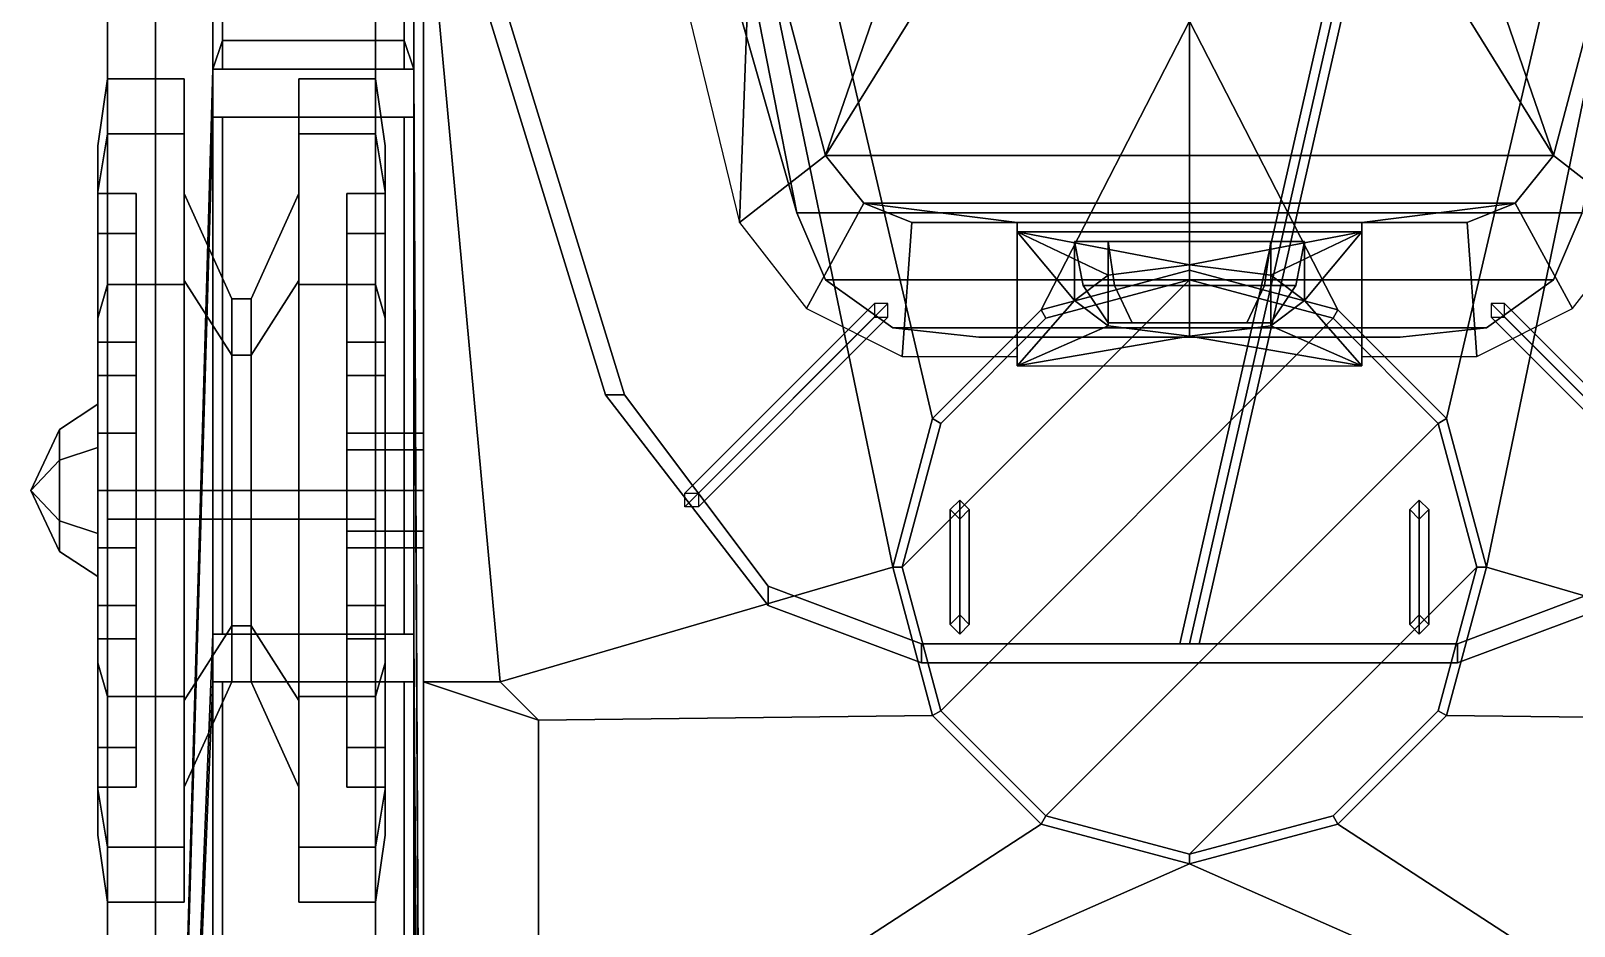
# Model space of a CAD drawing. Header units: millimetres. Extents: x -1.21 to 1.21, y -2.88 to 5.11.
# Drawn here: x -1.21 to 0.402, y -1.215 to -0.28 of the extents above; entities that cross this region are included whole.
import ezdxf

# ---------------------------------------------------------------- set-up
doc = ezdxf.new("R2010")
doc.units = ezdxf.units.MM
for name, color, linetype in [('fenders', 1, 'Continuous'), ('option3', 3, 'Continuous'), ('tracks', 3, 'Continuous'), ('turret', 2, 'Continuous'), ('turret2', 2, 'Continuous'), ('wheels', 2, 'Continuous')]:
    doc.layers.add(name, color=color, linetype=linetype)

msp = doc.modelspace()

# ---------------------------------------------------------------- linework, layer by layer
for points in [[(-0.8, 1.06, 0.4), (-0.8, -2.27, 0.4), (-0.8, -2.35, 1.52), (-0.8, 1.06, 1.52)], [(0.8, 1.06, 0.4), (0.8, -2.27, 0.4), (-0.8, -2.27, 0.4), (-0.8, 1.06, 0.4)], [(-0.8, -0.09, 1.52), (-0.8, -0.96, 1.52), (-0.8, -0.96, 1.62), (-0.8, -0.09, 1.62)], [(-0.8, -0.09, 1.62), (-0.8, -0.96, 1.62), (-0.72, -0.96, 1.62), (-0.8, -0.09, 1.62)], [(-0.31, -0.84, 1.62), (-0.4655, -0.09, 1.62), (-0.8, -0.09, 1.62), (-0.72, -0.96, 1.62)], [(-0.39, -0.1655, 1.62), (-0.4655, -0.09, 1.62), (-0.31, -0.84, 1.62), (-0.2685, -0.685, 1.62)], [(0.4655, -0.09, 1.62), (0.39, -0.1655, 1.62), (0.2685, -0.685, 1.62), (0.31, -0.84, 1.62)], [(0.72, -0.96, 1.62), (0.8, -0.09, 1.62), (0.4655, -0.09, 1.62), (0.31, -0.84, 1.62)], [(0, -0.27, 1.62), (-0.39, -0.1655, 1.62), (-0.2685, -0.685, 1.62), (-0.155, -0.5715, 1.62)], [(0.2685, -0.685, 1.62), (0.39, -0.1655, 1.62), (0, -0.27, 1.62), (0.155, -0.5715, 1.62)], [(0, -0.27, 1.62), (0, -0.27, 1.62), (-0.155, -0.5715, 1.62), (0, -0.53, 1.62)], [(0, -0.27, 1.62), (0, -0.27, 1.62), (0, -0.53, 1.62), (0.155, -0.5715, 1.62)], [(0, -0.53, 1.62), (-0.155, -0.5715, 1.62), (-0.15, -0.5802, 1.64), (0, -0.54, 1.64)], [(0.155, -0.5715, 1.62), (0, -0.53, 1.62), (0, -0.54, 1.64), (0.15, -0.5802, 1.64)], [(-0.15, -0.5802, 1.64), (-0.2598, -0.69, 1.64), (-0.3, -0.84, 1.64), (0, -0.54, 1.64)], [(0, -0.54, 1.64), (-0.3, -0.84, 1.64), (-0.2598, -0.99, 1.64), (0.15, -0.5802, 1.64)], [(-0.155, -0.5715, 1.62), (-0.2685, -0.685, 1.62), (-0.2598, -0.69, 1.64), (-0.15, -0.5802, 1.64)], [(0.15, -0.5802, 1.64), (-0.2598, -0.99, 1.64), (-0.15, -1.0998, 1.64), (0.2598, -0.69, 1.64)], [(0.2685, -0.685, 1.62), (0.155, -0.5715, 1.62), (0.15, -0.5802, 1.64), (0.2598, -0.69, 1.64)], [(-0.2685, -0.685, 1.62), (-0.31, -0.84, 1.62), (-0.3, -0.84, 1.64), (-0.2598, -0.69, 1.64)], [(0.2598, -0.69, 1.64), (-0.15, -1.0998, 1.64), (0, -1.14, 1.64), (0.3, -0.84, 1.64)], [(0.31, -0.84, 1.62), (0.2685, -0.685, 1.62), (0.2598, -0.69, 1.64), (0.3, -0.84, 1.64)], [(-0.8, -0.7176, 0.5024), (-0.8, -0.7, 0.46), (-0.88, -0.7, 0.46), (-0.88, -0.7176, 0.5024)], [(-0.8, -0.7, 0.46), (-0.8, -0.7176, 0.4176), (-0.88, -0.7176, 0.4176), (-0.88, -0.7, 0.46)], [(-0.8, -0.7176, 0.4176), (-0.8, -0.76, 0.4), (-0.88, -0.76, 0.4), (-0.88, -0.7176, 0.4176)], [(-0.8, -0.76, 0.52), (-0.8, -0.7176, 0.5024), (-0.88, -0.7176, 0.5024), (-0.88, -0.76, 0.52)], [(-0.8, -0.76, 0.4), (-0.8, -0.8024, 0.4176), (-0.88, -0.8024, 0.4176), (-0.88, -0.76, 0.4)], [(-0.8, -0.8024, 0.5024), (-0.8, -0.76, 0.52), (-0.88, -0.76, 0.52), (-0.88, -0.8024, 0.5024)], [(-0.25, -0.9, 1.66), (-0.24, -0.91, 1.67), (-0.24, -0.77, 1.67), (-0.25, -0.78, 1.66)], [(-0.24, -0.77, 1.64), (-0.25, -0.78, 1.64), (-0.25, -0.78, 1.66), (-0.24, -0.77, 1.67)], [(-0.24, -0.91, 1.67), (-0.23, -0.9, 1.66), (-0.23, -0.78, 1.66), (-0.24, -0.77, 1.67)], [(-0.23, -0.78, 1.64), (-0.24, -0.77, 1.64), (-0.24, -0.77, 1.67), (-0.23, -0.78, 1.66)], [(0.24, -0.77, 1.64), (0.23, -0.78, 1.64), (0.23, -0.78, 1.66), (0.24, -0.77, 1.67)], [(0.23, -0.9, 1.66), (0.24, -0.91, 1.67), (0.24, -0.77, 1.67), (0.23, -0.78, 1.66)], [(0.25, -0.78, 1.64), (0.24, -0.77, 1.64), (0.24, -0.77, 1.67), (0.25, -0.78, 1.66)], [(0.24, -0.91, 1.67), (0.25, -0.9, 1.66), (0.25, -0.78, 1.66), (0.24, -0.77, 1.67)], [(-0.24, -0.89, 1.65), (-0.25, -0.9, 1.66), (-0.25, -0.78, 1.66), (-0.24, -0.79, 1.65)], [(-0.25, -0.78, 1.64), (-0.24, -0.79, 1.64), (-0.24, -0.79, 1.65), (-0.25, -0.78, 1.66)], [(-0.23, -0.9, 1.66), (-0.24, -0.89, 1.65), (-0.24, -0.79, 1.65), (-0.23, -0.78, 1.66)], [(-0.24, -0.79, 1.64), (-0.23, -0.78, 1.64), (-0.23, -0.78, 1.66), (-0.24, -0.79, 1.65)], [(0.23, -0.78, 1.64), (0.24, -0.79, 1.64), (0.24, -0.79, 1.65), (0.23, -0.78, 1.66)], [(0.24, -0.89, 1.65), (0.23, -0.9, 1.66), (0.23, -0.78, 1.66), (0.24, -0.79, 1.65)], [(0.24, -0.79, 1.64), (0.25, -0.78, 1.64), (0.25, -0.78, 1.66), (0.24, -0.79, 1.65)], [(0.25, -0.9, 1.66), (0.24, -0.89, 1.65), (0.24, -0.79, 1.65), (0.25, -0.78, 1.66)], [(-0.8, -0.82, 0.46), (-0.8, -0.8024, 0.5024), (-0.88, -0.8024, 0.5024), (-0.88, -0.82, 0.46)], [(-0.8, -0.8024, 0.4176), (-0.8, -0.82, 0.46), (-0.88, -0.82, 0.46), (-0.88, -0.8024, 0.4176)], [(-0.72, -0.96, 1.62), (-0.68, -1, 1.62), (-0.2685, -0.995, 1.62), (-0.31, -0.84, 1.62)], [(-0.31, -0.84, 1.62), (-0.2685, -0.995, 1.62), (-0.2598, -0.99, 1.64), (-0.3, -0.84, 1.64)], [(0.3, -0.84, 1.64), (0, -1.14, 1.64), (0.15, -1.0998, 1.64), (0.2598, -0.99, 1.64)], [(0.2685, -0.995, 1.62), (0.31, -0.84, 1.62), (0.3, -0.84, 1.64), (0.2598, -0.99, 1.64)], [(0.2685, -0.995, 1.62), (0.68, -1, 1.62), (0.72, -0.96, 1.62), (0.31, -0.84, 1.62)], [(-0.24, -0.89, 1.64), (-0.25, -0.9, 1.64), (-0.25, -0.9, 1.66), (-0.24, -0.89, 1.65)], [(-0.25, -0.9, 1.64), (-0.24, -0.91, 1.64), (-0.24, -0.91, 1.67), (-0.25, -0.9, 1.66)], [(-0.23, -0.9, 1.64), (-0.24, -0.89, 1.64), (-0.24, -0.89, 1.65), (-0.23, -0.9, 1.66)], [(-0.24, -0.91, 1.64), (-0.23, -0.9, 1.64), (-0.23, -0.9, 1.66), (-0.24, -0.91, 1.67)], [(0.24, -0.89, 1.64), (0.23, -0.9, 1.64), (0.23, -0.9, 1.66), (0.24, -0.89, 1.65)], [(0.23, -0.9, 1.64), (0.24, -0.91, 1.64), (0.24, -0.91, 1.67), (0.23, -0.9, 1.66)], [(0.25, -0.9, 1.64), (0.24, -0.89, 1.64), (0.24, -0.89, 1.65), (0.25, -0.9, 1.66)], [(0.24, -0.91, 1.64), (0.25, -0.9, 1.64), (0.25, -0.9, 1.66), (0.24, -0.91, 1.67)], [(-0.8, -0.96, 1.52), (-0.72, -0.96, 1.52), (-0.72, -0.96, 1.62), (-0.8, -0.96, 1.62)], [(-0.8, -0.96, 1.52), (-0.8, -2.35, 1.52), (-0.68, -1.45, 1.52), (-0.68, -1, 1.52)], [(-0.8, -0.96, 1.52), (-0.68, -1, 1.52), (-0.72, -0.96, 1.52), (-0.8, -0.96, 1.52)], [(-0.72, -0.96, 1.52), (-0.68, -1, 1.52), (-0.68, -1, 1.62), (-0.72, -0.96, 1.62)], [(-0.68, -1, 1.62), (-0.68, -1.45, 1.62), (-0.155, -1.1085, 1.62), (-0.2685, -0.995, 1.62)], [(-0.2685, -0.995, 1.62), (-0.155, -1.1085, 1.62), (-0.15, -1.0998, 1.64), (-0.2598, -0.99, 1.64)], [(0.155, -1.1085, 1.62), (0.2685, -0.995, 1.62), (0.2598, -0.99, 1.64), (0.15, -1.0998, 1.64)], [(0.68, -1.45, 1.62), (0.68, -1, 1.62), (0.2685, -0.995, 1.62), (0.155, -1.1085, 1.62)], [(-0.68, -1, 1.52), (-0.68, -1.45, 1.52), (-0.68, -1.45, 1.62), (-0.68, -1, 1.62)], [(-0.68, -1.45, 1.62), (-0.68, -1.45, 1.62), (0, -1.15, 1.62), (-0.155, -1.1085, 1.62)], [(-0.155, -1.1085, 1.62), (0, -1.15, 1.62), (0, -1.14, 1.64), (-0.15, -1.0998, 1.64)], [(0, -1.15, 1.62), (0.155, -1.1085, 1.62), (0.15, -1.0998, 1.64), (0, -1.14, 1.64)], [(0.68, -1.45, 1.62), (0.68, -1.45, 1.62), (0.155, -1.1085, 1.62), (0, -1.15, 1.62)], [(0, -1.15, 1.62), (-0.68, -1.45, 1.62), (0.68, -1.45, 1.62), (0, -1.15, 1.62)]]:
    msp.add_3dface(points)
at = {"layer": 'fenders'}
for points in [[(-1.08, 1.06, 1.22), (-1.08, -2.4, 1.22), (-1.08, -2.4, 1.25), (-1.08, 1.06, 1.25)], [(-1.02, -0.32, 1.25), (-1.02, -0.21, 1.25), (-1.08, 1.06, 1.25), (-1.08, -2.4, 1.25)], [(-0.81, -0.21, 1.25), (-0.81, -0.32, 1.25), (-0.8, -2.4, 1.25), (-0.8, 1.06, 1.25)], [(-1.01, -0.29, 1.25), (-1.01, -0.24, 1.25), (-1.02, -0.21, 1.25), (-1.02, -0.32, 1.25)], [(-0.82, -0.24, 1.25), (-0.82, -0.29, 1.25), (-0.81, -0.32, 1.25), (-0.81, -0.21, 1.25)], [(-0.82, -0.29, 1.25), (-0.82, -0.24, 1.25), (-1.01, -0.24, 1.25), (-1.01, -0.29, 1.25)], [(-1.01, -0.29, 1.25), (-1.02, -0.32, 1.25), (-1.01, -0.32, 1.25), (-1.01, -0.29, 1.25)], [(-0.82, -0.29, 1.37), (-0.82, -0.29, 1.25), (-1.01, -0.29, 1.25), (-1.01, -0.29, 1.37)], [(-1.01, -0.29, 1.25), (-1.01, -0.32, 1.25), (-1.01, -0.32, 1.37), (-1.01, -0.29, 1.37)], [(-1.01, -0.29, 1.37), (-1.01, -0.32, 1.37), (-0.82, -0.32, 1.37), (-0.82, -0.29, 1.37)], [(-0.82, -0.32, 1.37), (-0.82, -0.32, 1.25), (-0.82, -0.29, 1.25), (-0.82, -0.29, 1.37)], [(-0.82, -0.32, 1.25), (-0.81, -0.32, 1.25), (-0.82, -0.29, 1.25)], [(-1.08, -2.4, 1.25), (-1.08, -2.4, 1.25), (-1.02, -0.37, 1.25), (-1.02, -0.32, 1.25)], [(-1.01, -0.32, 1.25), (-1.02, -0.32, 1.25), (-1.02, -0.32, 1.38), (-1.01, -0.32, 1.37)], [(-1.01, -0.32, 1.37), (-1.02, -0.32, 1.38), (-0.81, -0.32, 1.38), (-0.82, -0.32, 1.37)], [(-1.02, -0.32, 1.38), (-1.02, -0.37, 1.38), (-0.81, -0.37, 1.38), (-0.81, -0.32, 1.38)], [(-1.02, -0.32, 1.25), (-1.02, -0.37, 1.25), (-1.02, -0.37, 1.38), (-1.02, -0.32, 1.38)], [(-0.81, -0.32, 1.38), (-0.81, -0.32, 1.25), (-0.82, -0.32, 1.25), (-0.82, -0.32, 1.37)], [(-0.81, -0.37, 1.38), (-0.81, -0.37, 1.25), (-0.81, -0.32, 1.25), (-0.81, -0.32, 1.38)], [(-0.81, -0.37, 1.25), (-0.8, -2.4, 1.25), (-0.8, -2.4, 1.25), (-0.81, -0.32, 1.25)], [(-1.02, -0.37, 1.25), (-1.08, -2.4, 1.25), (-1.08, -2.4, 1.25), (-1.02, -0.91, 1.25)], [(-1.02, -0.37, 1.38), (-1.02, -0.37, 1.25), (-1.01, -0.37, 1.25), (-1.01, -0.37, 1.37)], [(-0.82, -0.37, 1.37), (-0.81, -0.37, 1.38), (-1.02, -0.37, 1.38), (-1.01, -0.37, 1.37)], [(-1.01, -0.37, 1.25), (-1.02, -0.37, 1.25), (-1.02, -0.91, 1.25), (-1.01, -0.91, 1.25)], [(-0.82, -0.91, 1.37), (-0.82, -0.37, 1.37), (-1.01, -0.37, 1.37), (-1.01, -0.91, 1.37)], [(-1.01, -0.37, 1.37), (-1.01, -0.37, 1.25), (-1.01, -0.91, 1.25), (-1.01, -0.91, 1.37)], [(-0.82, -0.91, 1.25), (-0.82, -0.37, 1.25), (-0.82, -0.37, 1.37), (-0.82, -0.91, 1.37)], [(-0.82, -0.37, 1.25), (-0.81, -0.37, 1.25), (-0.81, -0.37, 1.38), (-0.82, -0.37, 1.37)], [(-0.81, -0.91, 1.25), (-0.81, -0.37, 1.25), (-0.82, -0.37, 1.25), (-0.82, -0.91, 1.25)], [(-0.8, -2.4, 1.25), (-0.8, -2.4, 1.25), (-0.81, -0.37, 1.25), (-0.81, -0.91, 1.25)], [(-1.02, -0.91, 1.25), (-1.08, -2.4, 1.25), (-1.08, -2.4, 1.25), (-1.02, -0.96, 1.25)], [(-1.01, -0.91, 1.37), (-1.02, -0.91, 1.38), (-0.81, -0.91, 1.38), (-0.82, -0.91, 1.37)], [(-1.01, -0.91, 1.25), (-1.02, -0.91, 1.25), (-1.02, -0.91, 1.38), (-1.01, -0.91, 1.37)], [(-0.81, -0.96, 1.38), (-0.81, -0.91, 1.38), (-1.02, -0.91, 1.38), (-1.02, -0.96, 1.38)], [(-1.02, -0.91, 1.38), (-1.02, -0.91, 1.25), (-1.02, -0.96, 1.25), (-1.02, -0.96, 1.38)], [(-0.81, -0.91, 1.38), (-0.81, -0.91, 1.25), (-0.82, -0.91, 1.25), (-0.82, -0.91, 1.37)], [(-0.81, -0.96, 1.25), (-0.81, -0.91, 1.25), (-0.81, -0.91, 1.38), (-0.81, -0.96, 1.38)], [(-0.8, -2.4, 1.25), (-0.8, -2.4, 1.25), (-0.81, -0.91, 1.25), (-0.81, -0.96, 1.25)], [(-1.02, -0.96, 1.25), (-1.08, -2.4, 1.25), (-1.08, -2.4, 1.25), (-1.02, -1.47, 1.25)], [(-0.82, -0.96, 1.37), (-0.81, -0.96, 1.38), (-1.02, -0.96, 1.38), (-1.01, -0.96, 1.37)], [(-1.02, -0.96, 1.38), (-1.02, -0.96, 1.25), (-1.01, -0.96, 1.25), (-1.01, -0.96, 1.37)], [(-1.01, -0.96, 1.25), (-1.02, -0.96, 1.25), (-1.02, -1.47, 1.25), (-1.01, -1.47, 1.25)], [(-0.82, -1.47, 1.37), (-0.82, -0.96, 1.37), (-1.01, -0.96, 1.37), (-1.01, -1.47, 1.37)], [(-1.01, -0.96, 1.37), (-1.01, -0.96, 1.25), (-1.01, -1.47, 1.25), (-1.01, -1.47, 1.37)], [(-0.82, -1.47, 1.25), (-0.82, -0.96, 1.25), (-0.82, -0.96, 1.37), (-0.82, -1.47, 1.37)], [(-0.82, -0.96, 1.25), (-0.81, -0.96, 1.25), (-0.81, -0.96, 1.38), (-0.82, -0.96, 1.37)], [(-0.81, -1.47, 1.25), (-0.81, -0.96, 1.25), (-0.82, -0.96, 1.25), (-0.82, -1.47, 1.25)], [(-0.8, -2.4, 1.25), (-0.8, -2.4, 1.25), (-0.81, -0.96, 1.25), (-0.81, -1.47, 1.25)]]:
    msp.add_3dface(points, dxfattribs=at)
at = {"layer": 'option3'}
for points in [[(-0.89, 0.25, 2.2), (-0.87, 0.25, 2.2), (-0.59, -0.66, 2.2), (-0.61, -0.66, 2.2)], [(-0.59, -0.66, 2.24), (-0.87, 0.25, 2.24), (-0.89, 0.25, 2.24), (-0.61, -0.66, 2.24)], [(-0.61, -0.66, 2.24), (-0.89, 0.25, 2.24), (-0.89, 0.25, 2.2), (-0.61, -0.66, 2.2)], [(-0.59, -0.66, 2.2), (-0.87, 0.25, 2.2), (-0.87, 0.25, 2.24), (-0.59, -0.66, 2.24)], [(0.18, -0.13, 2.32), (0.17, -0.13, 2.31), (-0.01, -0.92, 2.22), (0, -0.92, 2.23)], [(0.17, -0.13, 2.31), (0.18, -0.13, 2.3), (0, -0.92, 2.21), (-0.01, -0.92, 2.22)], [(0.19, -0.13, 2.31), (0.18, -0.13, 2.32), (0, -0.92, 2.23), (0.01, -0.92, 2.22)], [(0.18, -0.13, 2.3), (0.19, -0.13, 2.31), (0.01, -0.92, 2.22), (0, -0.92, 2.21)], [(-0.5271, -0.7771, 2.2), (-0.5271, -0.7629, 2.2), (-0.3291, -0.5649, 1.84), (-0.3291, -0.5791, 1.84)], [(-0.5271, -0.7629, 2.2), (-0.5129, -0.7629, 2.2), (-0.3149, -0.5649, 1.84), (-0.3291, -0.5649, 1.84)], [(-0.5129, -0.7771, 2.2), (-0.5271, -0.7771, 2.2), (-0.3291, -0.5791, 1.84), (-0.3149, -0.5791, 1.84)], [(-0.5129, -0.7629, 2.2), (-0.5129, -0.7771, 2.2), (-0.3149, -0.5791, 1.84), (-0.3149, -0.5649, 1.84)], [(0.5129, -0.7771, 2.2), (0.5129, -0.7629, 2.2), (0.3149, -0.5649, 1.84), (0.3149, -0.5791, 1.84)], [(0.5129, -0.7629, 2.2), (0.5271, -0.7629, 2.2), (0.3291, -0.5649, 1.84), (0.3149, -0.5649, 1.84)], [(0.5271, -0.7771, 2.2), (0.5129, -0.7771, 2.2), (0.3149, -0.5791, 1.84), (0.3291, -0.5791, 1.84)], [(0.5271, -0.7629, 2.2), (0.5271, -0.7771, 2.2), (0.3291, -0.5791, 1.84), (0.3291, -0.5649, 1.84)], [(-0.61, -0.66, 2.2), (-0.59, -0.66, 2.2), (-0.44, -0.86, 2.2), (-0.44, -0.88, 2.2)], [(-0.44, -0.86, 2.24), (-0.59, -0.66, 2.24), (-0.61, -0.66, 2.24), (-0.44, -0.88, 2.24)], [(-0.44, -0.88, 2.24), (-0.61, -0.66, 2.24), (-0.61, -0.66, 2.2), (-0.44, -0.88, 2.2)], [(-0.44, -0.86, 2.2), (-0.59, -0.66, 2.2), (-0.59, -0.66, 2.24), (-0.44, -0.86, 2.24)], [(-0.44, -0.88, 2.24), (-0.28, -0.94, 2.24), (-0.28, -0.92, 2.24), (-0.44, -0.86, 2.24)], [(-0.44, -0.86, 2.24), (-0.28, -0.92, 2.24), (-0.28, -0.92, 2.2), (-0.44, -0.86, 2.2)], [(-0.28, -0.92, 2.2), (-0.28, -0.94, 2.2), (-0.44, -0.88, 2.2), (-0.44, -0.86, 2.2)], [(0.44, -0.86, 2.2), (0.28, -0.92, 2.2), (0.28, -0.92, 2.24), (0.44, -0.86, 2.24)], [(0.28, -0.92, 2.24), (0.28, -0.94, 2.24), (0.44, -0.88, 2.24), (0.44, -0.86, 2.24)], [(0.44, -0.88, 2.2), (0.28, -0.94, 2.2), (0.28, -0.92, 2.2), (0.44, -0.86, 2.2)], [(-0.44, -0.88, 2.2), (-0.28, -0.94, 2.2), (-0.28, -0.94, 2.24), (-0.44, -0.88, 2.24)], [(0.44, -0.88, 2.24), (0.28, -0.94, 2.24), (0.28, -0.94, 2.2), (0.44, -0.88, 2.2)], [(0.28, -0.92, 2.2), (0.28, -0.94, 2.2), (-0.28, -0.94, 2.2), (-0.28, -0.92, 2.2)], [(-0.28, -0.94, 2.24), (0.28, -0.94, 2.24), (0.28, -0.92, 2.24), (-0.28, -0.92, 2.24)], [(-0.28, -0.92, 2.24), (0.28, -0.92, 2.24), (0.28, -0.92, 2.2), (-0.28, -0.92, 2.2)], [(-0.28, -0.94, 2.2), (0.28, -0.94, 2.2), (0.28, -0.94, 2.24), (-0.28, -0.94, 2.24)]]:
    msp.add_3dface(points, dxfattribs=at)
at = {"layer": 'tracks'}
for points in [[(-0.85, 1.65), (-0.85, -1.68), (-1.13, -1.68), (-1.13, 1.65)], [(-1.13, 1.65), (-1.13, -1.68), (-1.13, -1.68, 0.05), (-1.13, 1.65, 0.05)], [(-1.13, 1.65, 0.05), (-1.13, -1.68, 0.05), (-0.85, -1.68, 0.05), (-0.85, 1.65, 0.05)], [(-0.85, -1.68, 0.05), (-0.85, -1.68), (-0.85, 1.65), (-0.85, 1.65, 0.05)], [(-0.85, -0.79, 0.92), (-0.85, 0.46, 0.92), (-1.13, 0.46, 0.92), (-1.13, -0.79, 0.92)], [(-1.13, -0.79, 0.92), (-1.13, 0.46, 0.92), (-1.13, 0.46, 0.87), (-1.13, -0.79, 0.87)], [(-1.13, -0.79, 0.87), (-1.13, 0.46, 0.87), (-0.85, 0.46, 0.87), (-0.85, -0.79, 0.87)], [(-0.85, 0.46, 0.87), (-0.85, 0.46, 0.92), (-0.85, -0.79, 0.92), (-0.85, -0.79, 0.87)], [(-0.85, -1.67, 0.92), (-0.85, -0.79, 0.92), (-1.13, -0.79, 0.92), (-1.13, -1.67, 0.92)], [(-1.13, -1.67, 0.92), (-1.13, -0.79, 0.92), (-1.13, -0.79, 0.87), (-1.13, -1.67, 0.87)], [(-1.13, -1.67, 0.87), (-1.13, -0.79, 0.87), (-0.85, -0.79, 0.87), (-0.85, -1.67, 0.87)], [(-0.85, -0.79, 0.87), (-0.85, -0.79, 0.92), (-0.85, -1.67, 0.92), (-0.85, -1.67, 0.87)]]:
    msp.add_3dface(points, dxfattribs=at)
at = {"layer": 'turret'}
for points in [[(-0.47, -0.48, 1.69), (-0.4569, -0.12, 2.17), (-0.6462, 0.2425, 1.69), (-0.47, -0.48, 1.69)], [(-0.47, -0.48, 1.69), (-0.38, -0.41, 2.14), (-0.4569, -0.12, 2.17), (-0.47, -0.48, 1.69)], [(-0.38, -0.41, 2.14), (-0.28, -0.12, 2.17), (-0.4569, -0.12, 2.17), (-0.38, -0.41, 2.14)], [(0.38, -0.41, 2.14), (0.2, -0.12, 2.17), (-0.2, -0.12, 2.17), (-0.38, -0.41, 2.14)], [(-0.38, -0.41, 2.14), (-0.2, -0.12, 2.17), (-0.28, -0.12, 2.17), (-0.38, -0.41, 2.14)], [(0.38, -0.41, 2.14), (0.28, -0.12, 2.17), (0.2, -0.12, 2.17), (0.38, -0.41, 2.14)], [(0.38, -0.41, 2.14), (0.4569, -0.12, 2.17), (0.28, -0.12, 2.17), (0.38, -0.41, 2.14)], [(0.38, -0.41, 2.14), (0.47, -0.48, 1.69), (0.47, -0.48, 1.69), (0.4569, -0.12, 2.17)], [(-0.4, -0.57, 1.69), (-0.34, -0.46, 2.14), (-0.38, -0.41, 2.14), (-0.47, -0.48, 1.69)], [(0.34, -0.46, 2.14), (0.38, -0.41, 2.14), (-0.38, -0.41, 2.14), (-0.34, -0.46, 2.14)], [(0.47, -0.48, 1.69), (0.38, -0.41, 2.14), (0.34, -0.46, 2.14), (0.4, -0.57, 1.69)], [(-0.3, -0.62, 1.69), (-0.29, -0.48, 2.14), (-0.34, -0.46, 2.14), (-0.4, -0.57, 1.69)], [(0.18, -0.48, 2.14), (0.34, -0.46, 2.14), (-0.34, -0.46, 2.14), (-0.18, -0.48, 2.14)], [(-0.18, -0.48, 2.14), (-0.34, -0.46, 2.14), (-0.34, -0.46, 2.14), (-0.29, -0.48, 2.14)], [(0.29, -0.48, 2.14), (0.34, -0.46, 2.14), (0.34, -0.46, 2.14), (0.18, -0.48, 2.14)], [(0.4, -0.57, 1.69), (0.34, -0.46, 2.14), (0.29, -0.48, 2.14), (0.3, -0.62, 1.69)], [(-0.18, -0.62, 1.69), (-0.18, -0.48, 2.14), (-0.29, -0.48, 2.14), (-0.3, -0.62, 1.69)], [(-0.18, -0.63, 1.69), (-0.18, -0.49, 2.14), (-0.18, -0.48, 2.14), (-0.18, -0.62, 1.69)], [(-0.18, -0.49, 2.14), (0.18, -0.49, 2.14), (0.18, -0.48, 2.14), (-0.18, -0.48, 2.14)], [(0.3, -0.62, 1.69), (0.29, -0.48, 2.14), (0.18, -0.48, 2.14), (0.18, -0.62, 1.69)], [(0.18, -0.62, 1.69), (0.18, -0.48, 2.14), (0.18, -0.49, 2.14), (0.18, -0.63, 1.69)], [(0, -0.5242, 2.03), (0, -0.5242, 2.03), (0.18, -0.49, 2.14), (-0.18, -0.49, 2.14)], [(-0.12, -0.5616, 1.91), (-0.12, -0.5616, 1.91), (-0.18, -0.49, 2.14), (-0.18, -0.63, 1.69)], [(-0.0849, -0.5352, 1.9949), (-0.0849, -0.5352, 1.9949), (0, -0.5242, 2.03), (-0.18, -0.49, 2.14)], [(-0.12, -0.5616, 1.91), (-0.12, -0.5616, 1.91), (-0.0849, -0.5352, 1.9949), (-0.18, -0.49, 2.14)], [(0, -0.5242, 2.03), (0, -0.5242, 2.03), (0.0849, -0.5352, 1.9949), (0.18, -0.49, 2.14)], [(0.0849, -0.5352, 1.9949), (0.0849, -0.5352, 1.9949), (0.12, -0.5616, 1.91), (0.18, -0.49, 2.14)], [(0.12, -0.5616, 1.91), (0.12, -0.5616, 1.91), (0.18, -0.63, 1.69), (0.18, -0.49, 2.14)], [(-0.12, -0.5, 1.91), (-0.0849, -0.5, 1.9949), (-0.0849, -0.5352, 1.9949), (-0.12, -0.5616, 1.91)], [(-0.0849, -0.5, 1.8251), (-0.12, -0.5, 1.91), (-0.12, -0.5616, 1.91), (-0.0849, -0.588, 1.8251)], [(-0.1109, -0.5459, 1.91), (-0.12, -0.5, 1.91), (-0.0849, -0.5, 1.8251), (-0.0784, -0.5459, 1.8316)], [(-0.0784, -0.5459, 1.9884), (-0.0849, -0.5, 1.9949), (-0.12, -0.5, 1.91), (-0.1109, -0.5459, 1.91)], [(-0.0849, -0.5, 1.9949), (0, -0.5, 2.03), (0, -0.5242, 2.03), (-0.0849, -0.5352, 1.9949)], [(0, -0.5, 1.79), (-0.0849, -0.5, 1.8251), (-0.0849, -0.588, 1.8251), (0, -0.5989, 1.79)], [(-0.0784, -0.5459, 1.8316), (-0.0849, -0.5, 1.8251), (0, -0.5, 1.79), (0, -0.5459, 1.7991)], [(0, -0.5459, 2.0209), (0, -0.5, 2.03), (-0.0849, -0.5, 1.9949), (-0.0784, -0.5459, 1.9884)], [(0, -0.5, 2.03), (0.0849, -0.5, 1.9949), (0.0849, -0.5352, 1.9949), (0, -0.5242, 2.03)], [(0.0849, -0.5, 1.8251), (0, -0.5, 1.79), (0, -0.5989, 1.79), (0.0849, -0.588, 1.8251)], [(0, -0.5459, 1.7991), (0, -0.5, 1.79), (0.0849, -0.5, 1.8251), (0.0784, -0.5459, 1.8316)], [(0.0784, -0.5459, 1.9884), (0.0849, -0.5, 1.9949), (0, -0.5, 2.03), (0, -0.5459, 2.0209)], [(0.0784, -0.5459, 1.8316), (0.0849, -0.5, 1.8251), (0.12, -0.5, 1.91), (0.1109, -0.5459, 1.91)], [(0.1109, -0.5459, 1.91), (0.12, -0.5, 1.91), (0.0849, -0.5, 1.9949), (0.0784, -0.5459, 1.9884)], [(0.0849, -0.5, 1.9949), (0.12, -0.5, 1.91), (0.12, -0.5616, 1.91), (0.0849, -0.5352, 1.9949)], [(0.12, -0.5, 1.91), (0.0849, -0.5, 1.8251), (0.0849, -0.588, 1.8251), (0.12, -0.5616, 1.91)], [(-0.0849, -0.5849, 1.91), (-0.1109, -0.5459, 1.91), (-0.0784, -0.5459, 1.8316), (-0.06, -0.5849, 1.85)], [(-0.06, -0.5849, 1.97), (-0.0784, -0.5459, 1.9884), (-0.1109, -0.5459, 1.91), (-0.0849, -0.5849, 1.91)], [(-0.06, -0.5849, 1.85), (-0.0784, -0.5459, 1.8316), (0, -0.5459, 1.7991), (0, -0.5849, 1.8251)], [(0, -0.5849, 1.9949), (0, -0.5459, 2.0209), (-0.0784, -0.5459, 1.9884), (-0.06, -0.5849, 1.97)], [(0, -0.5849, 1.8251), (0, -0.5459, 1.7991), (0.0784, -0.5459, 1.8316), (0.06, -0.5849, 1.85)], [(0.06, -0.5849, 1.97), (0.0784, -0.5459, 1.9884), (0, -0.5459, 2.0209), (0, -0.5849, 1.9949)], [(0.06, -0.5849, 1.85), (0.0784, -0.5459, 1.8316), (0.1109, -0.5459, 1.91), (0.0849, -0.5849, 1.91)], [(0.0849, -0.5849, 1.91), (0.1109, -0.5459, 1.91), (0.0784, -0.5459, 1.9884), (0.06, -0.5849, 1.97)], [(-0.18, -0.63, 1.69), (-0.18, -0.63, 1.69), (-0.0849, -0.588, 1.8251), (-0.12, -0.5616, 1.91)], [(0.0849, -0.588, 1.8251), (0.0849, -0.588, 1.8251), (0.18, -0.63, 1.69), (0.12, -0.5616, 1.91)], [(-0.18, -0.63, 1.69), (-0.18, -0.63, 1.69), (0, -0.5989, 1.79), (-0.0849, -0.588, 1.8251)], [(-0.0849, -0.5849, 1.91), (-0.06, -0.5849, 1.85), (0.0849, -0.5849, 1.91), (0.06, -0.5849, 1.97)], [(-0.06, -0.5849, 1.97), (-0.0849, -0.5849, 1.91), (0.06, -0.5849, 1.97), (0, -0.5849, 1.9949)], [(-0.06, -0.5849, 1.85), (0, -0.5849, 1.8251), (0.06, -0.5849, 1.85), (0.0849, -0.5849, 1.91)], [(0, -0.5989, 1.79), (0, -0.5989, 1.79), (0.18, -0.63, 1.69), (0.0849, -0.588, 1.8251)], [(-0.18, -0.63, 1.69), (-0.18, -0.63, 1.69), (0.18, -0.63, 1.69), (0, -0.5989, 1.79)]]:
    msp.add_3dface(points, dxfattribs=at)
at = {"layer": 'turret2'}
for points in [[(-0.41, -0.47, 1.7), (-0.41, -0.47, 2.14), (-0.57, 0.09, 2.18), (-0.57, 0.09, 1.7)], [(-0.41, -0.47, 2.14), (-0.41, -0.47, 2.14), (-0.52, 0.09, 2.18), (-0.57, 0.09, 2.18)], [(0.41, -0.47, 2.14), (0.52, 0.09, 2.18), (-0.52, 0.09, 2.18), (-0.41, -0.47, 2.14)], [(-0.38, -0.54, 1.7), (-0.38, -0.54, 2.13), (-0.41, -0.47, 2.14), (-0.41, -0.47, 1.7)], [(0.38, -0.54, 2.13), (0.41, -0.47, 2.14), (-0.41, -0.47, 2.14), (-0.38, -0.54, 2.13)], [(0.41, -0.47, 1.7), (0.41, -0.47, 2.14), (0.38, -0.54, 2.13), (0.38, -0.54, 1.7)], [(-0.31, -0.59, 1.7), (-0.31, -0.59, 2.13), (-0.38, -0.54, 2.13), (-0.38, -0.54, 1.7)], [(0.31, -0.59, 2.13), (0.38, -0.54, 2.13), (-0.38, -0.54, 2.13), (-0.31, -0.59, 2.13)], [(0.38, -0.54, 1.7), (0.38, -0.54, 2.13), (0.31, -0.59, 2.13), (0.31, -0.59, 1.7)], [(-0.22, -0.6, 1.7), (-0.22, -0.6, 2.13), (-0.31, -0.59, 2.13), (-0.31, -0.59, 1.7)], [(0.22, -0.6, 2.13), (0.31, -0.59, 2.13), (-0.31, -0.59, 2.13), (-0.22, -0.6, 2.13)], [(0.31, -0.59, 1.7), (0.31, -0.59, 2.13), (0.22, -0.6, 2.13), (0.22, -0.6, 1.7)], [(0.22, -0.6, 1.7), (0.22, -0.6, 2.13), (-0.22, -0.6, 2.13), (-0.22, -0.6, 1.7)]]:
    msp.add_3dface(points, dxfattribs=at)
at = {"layer": 'wheels'}
for points in [[(-1.13, -0.3876, 0.675), (-1.13, -0.33, 0.46), (-1.14, -0.4, 0.46), (-1.14, -0.4482, 0.64)], [(-1.13, -0.33, 0.46), (-1.13, -0.3876, 0.245), (-1.14, -0.4482, 0.28), (-1.14, -0.4, 0.46)], [(-1.05, -0.3876, 0.675), (-1.05, -0.33, 0.46), (-1.13, -0.33, 0.46), (-1.13, -0.3876, 0.675)], [(-1.05, -0.33, 0.46), (-1.05, -0.3876, 0.245), (-1.13, -0.3876, 0.245), (-1.13, -0.33, 0.46)], [(-1.05, -0.5408, 0.6792), (-1.05, -0.45, 0.46), (-1.05, -0.33, 0.46), (-1.05, -0.3876, 0.675)], [(-1.05, -0.45, 0.46), (-1.05, -0.5408, 0.2408), (-1.05, -0.3876, 0.245), (-1.05, -0.33, 0.46)], [(-0.93, -0.45, 0.46), (-0.93, -0.5408, 0.6792), (-0.93, -0.3876, 0.675), (-0.93, -0.33, 0.46)], [(-0.93, -0.33, 0.46), (-0.93, -0.3876, 0.675), (-0.85, -0.3876, 0.675), (-0.85, -0.33, 0.46)], [(-0.93, -0.5408, 0.2408), (-0.93, -0.45, 0.46), (-0.93, -0.33, 0.46), (-0.93, -0.3876, 0.245)], [(-0.93, -0.3876, 0.245), (-0.93, -0.33, 0.46), (-0.85, -0.33, 0.46), (-0.85, -0.3876, 0.245)], [(-0.85, -0.33, 0.46), (-0.85, -0.3876, 0.675), (-0.84, -0.4482, 0.64), (-0.84, -0.4, 0.46)], [(-0.85, -0.3876, 0.245), (-0.85, -0.33, 0.46), (-0.84, -0.4, 0.46), (-0.84, -0.4482, 0.28)], [(-1.13, -0.3876, 0.245), (-1.13, -0.545, 0.0876), (-1.14, -0.58, 0.1482), (-1.14, -0.4482, 0.28)], [(-1.13, -0.545, 0.8324), (-1.13, -0.3876, 0.675), (-1.14, -0.4482, 0.64), (-1.14, -0.58, 0.7718)], [(-1.14, -0.4482, 0.64), (-1.14, -0.4, 0.46), (-1.14, -0.45, 0.46), (-1.14, -0.4915, 0.615)], [(-1.14, -0.4, 0.46), (-1.14, -0.4482, 0.28), (-1.14, -0.4915, 0.305), (-1.14, -0.45, 0.46)], [(-1.05, -0.3876, 0.245), (-1.05, -0.545, 0.0876), (-1.13, -0.545, 0.0876), (-1.13, -0.3876, 0.245)], [(-1.05, -0.545, 0.8324), (-1.05, -0.3876, 0.675), (-1.13, -0.3876, 0.675), (-1.13, -0.545, 0.8324)], [(-1.05, -0.5408, 0.2408), (-1.05, -0.5408, 0.2408), (-1.05, -0.545, 0.0876), (-1.05, -0.3876, 0.245)], [(-1.05, -0.5408, 0.6792), (-1.05, -0.5408, 0.6792), (-1.05, -0.3876, 0.675), (-1.05, -0.545, 0.8324)], [(-0.93, -0.5408, 0.2408), (-0.93, -0.5408, 0.2408), (-0.93, -0.3876, 0.245), (-0.93, -0.545, 0.0876)], [(-0.93, -0.545, 0.0876), (-0.93, -0.3876, 0.245), (-0.85, -0.3876, 0.245), (-0.85, -0.545, 0.0876)], [(-0.93, -0.5408, 0.6792), (-0.93, -0.5408, 0.6792), (-0.93, -0.545, 0.8324), (-0.93, -0.3876, 0.675)], [(-0.93, -0.3876, 0.675), (-0.93, -0.545, 0.8324), (-0.85, -0.545, 0.8324), (-0.85, -0.3876, 0.675)], [(-0.85, -0.545, 0.0876), (-0.85, -0.3876, 0.245), (-0.84, -0.4482, 0.28), (-0.84, -0.58, 0.1482)], [(-0.85, -0.3876, 0.675), (-0.85, -0.545, 0.8324), (-0.84, -0.58, 0.7718), (-0.84, -0.4482, 0.64)], [(-0.84, -0.4, 0.46), (-0.84, -0.4482, 0.64), (-0.84, -0.4915, 0.615), (-0.84, -0.45, 0.46)], [(-0.84, -0.4482, 0.28), (-0.84, -0.4, 0.46), (-0.84, -0.45, 0.46), (-0.84, -0.4915, 0.305)], [(-1.14, -0.4482, 0.28), (-1.14, -0.58, 0.1482), (-1.14, -0.605, 0.1915), (-1.14, -0.4915, 0.305)], [(-1.14, -0.58, 0.7718), (-1.14, -0.4482, 0.64), (-1.14, -0.4915, 0.615), (-1.14, -0.605, 0.7285)], [(-1.1, -0.45, 0.46), (-1.1, -0.4915, 0.615), (-1.14, -0.4915, 0.615), (-1.14, -0.45, 0.46)], [(-1.1, -0.4915, 0.305), (-1.1, -0.45, 0.46), (-1.14, -0.45, 0.46), (-1.14, -0.4915, 0.305)], [(-1.1, -0.4915, 0.615), (-1.1, -0.45, 0.46), (-1.1, -0.64, 0.46), (-1.1, -0.7, 0.5639)], [(-1.1, -0.45, 0.46), (-1.1, -0.4915, 0.305), (-1.1, -0.64, 0.46)], [(-1, -0.6186, 0.6014), (-1, -0.56, 0.46), (-1.05, -0.45, 0.46), (-1.05, -0.5408, 0.6792)], [(-1, -0.56, 0.46), (-1, -0.6186, 0.3186), (-1.05, -0.5408, 0.2408), (-1.05, -0.45, 0.46)], [(-0.98, -0.56, 0.46), (-0.98, -0.6186, 0.6014), (-0.93, -0.5408, 0.6792), (-0.93, -0.45, 0.46)], [(-0.98, -0.6186, 0.3186), (-0.98, -0.56, 0.46), (-0.93, -0.45, 0.46), (-0.93, -0.5408, 0.2408)], [(-0.88, -0.45, 0.46), (-0.88, -0.4915, 0.615), (-0.88, -0.64, 0.46)], [(-0.88, -0.4915, 0.615), (-0.88, -0.45, 0.46), (-0.84, -0.45, 0.46), (-0.84, -0.4915, 0.615)], [(-0.88, -0.4915, 0.305), (-0.88, -0.45, 0.46), (-0.88, -0.64, 0.46), (-0.88, -0.7, 0.3561)], [(-0.88, -0.45, 0.46), (-0.88, -0.4915, 0.305), (-0.84, -0.4915, 0.305), (-0.84, -0.45, 0.46)], [(-0.84, -0.58, 0.1482), (-0.84, -0.4482, 0.28), (-0.84, -0.4915, 0.305), (-0.84, -0.605, 0.1915)], [(-0.84, -0.4482, 0.64), (-0.84, -0.58, 0.7718), (-0.84, -0.605, 0.7285), (-0.84, -0.4915, 0.615)], [(-1.1, -0.605, 0.1915), (-1.1, -0.4915, 0.305), (-1.14, -0.4915, 0.305), (-1.14, -0.605, 0.1915)], [(-1.1, -0.4915, 0.615), (-1.1, -0.605, 0.7285), (-1.14, -0.605, 0.7285), (-1.14, -0.4915, 0.615)], [(-1.1, -0.4915, 0.305), (-1.1, -0.605, 0.1915), (-1.1, -0.7, 0.3561), (-1.1, -0.64, 0.46)], [(-1.1, -0.605, 0.7285), (-1.1, -0.4915, 0.615), (-1.1, -0.7, 0.5639)], [(-0.88, -0.4915, 0.615), (-0.88, -0.605, 0.7285), (-0.88, -0.7, 0.5639), (-0.88, -0.64, 0.46)], [(-0.88, -0.605, 0.1915), (-0.88, -0.4915, 0.305), (-0.88, -0.7, 0.3561)], [(-0.88, -0.4915, 0.305), (-0.88, -0.605, 0.1915), (-0.84, -0.605, 0.1915), (-0.84, -0.4915, 0.305)], [(-0.88, -0.605, 0.7285), (-0.88, -0.4915, 0.615), (-0.84, -0.4915, 0.615), (-0.84, -0.605, 0.7285)], [(-1.13, -0.545, 0.0876), (-1.13, -0.76, 0.03), (-1.14, -0.76, 0.1), (-1.14, -0.58, 0.1482)], [(-1.13, -0.76, 0.89), (-1.13, -0.545, 0.8324), (-1.14, -0.58, 0.7718), (-1.14, -0.76, 0.82)], [(-1.05, -0.545, 0.0876), (-1.05, -0.76, 0.03), (-1.13, -0.76, 0.03), (-1.13, -0.545, 0.0876)], [(-1.05, -0.76, 0.89), (-1.05, -0.545, 0.8324), (-1.13, -0.545, 0.8324), (-1.13, -0.76, 0.89)], [(-1, -0.6186, 0.3186), (-1, -0.76, 0.26), (-1.05, -0.76, 0.15), (-1.05, -0.5408, 0.2408)], [(-1.05, -0.5408, 0.2408), (-1.05, -0.76, 0.15), (-1.05, -0.76, 0.03), (-1.05, -0.545, 0.0876)], [(-1, -0.76, 0.66), (-1, -0.6186, 0.6014), (-1.05, -0.5408, 0.6792), (-1.05, -0.76, 0.77)], [(-1.05, -0.76, 0.77), (-1.05, -0.5408, 0.6792), (-1.05, -0.545, 0.8324), (-1.05, -0.76, 0.89)], [(-0.98, -0.76, 0.26), (-0.98, -0.6186, 0.3186), (-0.93, -0.5408, 0.2408), (-0.93, -0.76, 0.15)], [(-0.98, -0.6186, 0.6014), (-0.98, -0.76, 0.66), (-0.93, -0.76, 0.77), (-0.93, -0.5408, 0.6792)], [(-0.93, -0.76, 0.15), (-0.93, -0.5408, 0.2408), (-0.93, -0.545, 0.0876), (-0.93, -0.76, 0.03)], [(-0.93, -0.5408, 0.6792), (-0.93, -0.76, 0.77), (-0.93, -0.76, 0.89), (-0.93, -0.545, 0.8324)], [(-0.93, -0.76, 0.03), (-0.93, -0.545, 0.0876), (-0.85, -0.545, 0.0876), (-0.85, -0.76, 0.03)], [(-0.93, -0.545, 0.8324), (-0.93, -0.76, 0.89), (-0.85, -0.76, 0.89), (-0.85, -0.545, 0.8324)], [(-0.85, -0.76, 0.03), (-0.85, -0.545, 0.0876), (-0.84, -0.58, 0.1482), (-0.84, -0.76, 0.1)], [(-0.85, -0.545, 0.8324), (-0.85, -0.76, 0.89), (-0.84, -0.76, 0.82), (-0.84, -0.58, 0.7718)], [(-0.98, -0.6186, 0.6014), (-0.98, -0.56, 0.46), (-1, -0.56, 0.46), (-1, -0.6186, 0.6014)], [(-0.98, -0.56, 0.46), (-0.98, -0.6186, 0.3186), (-1, -0.6186, 0.3186), (-1, -0.56, 0.46)], [(-1.14, -0.58, 0.1482), (-1.14, -0.76, 0.1), (-1.14, -0.76, 0.15), (-1.14, -0.605, 0.1915)], [(-1.14, -0.76, 0.82), (-1.14, -0.58, 0.7718), (-1.14, -0.605, 0.7285), (-1.14, -0.76, 0.77)], [(-0.84, -0.76, 0.1), (-0.84, -0.58, 0.1482), (-0.84, -0.605, 0.1915), (-0.84, -0.76, 0.15)], [(-0.84, -0.58, 0.7718), (-0.84, -0.76, 0.82), (-0.84, -0.76, 0.77), (-0.84, -0.605, 0.7285)], [(-1.1, -0.76, 0.15), (-1.1, -0.605, 0.1915), (-1.14, -0.605, 0.1915), (-1.14, -0.76, 0.15)], [(-1.1, -0.605, 0.7285), (-1.1, -0.76, 0.77), (-1.14, -0.76, 0.77), (-1.14, -0.605, 0.7285)], [(-1.1, -0.605, 0.1915), (-1.1, -0.76, 0.15), (-1.1, -0.7, 0.3561)], [(-1.1, -0.76, 0.77), (-1.1, -0.605, 0.7285), (-1.1, -0.7, 0.5639), (-1.1, -0.82, 0.5639)], [(-0.88, -0.76, 0.15), (-0.88, -0.605, 0.1915), (-0.88, -0.7, 0.3561), (-0.88, -0.82, 0.3561)], [(-0.88, -0.605, 0.1915), (-0.88, -0.76, 0.15), (-0.84, -0.76, 0.15), (-0.84, -0.605, 0.1915)], [(-0.88, -0.605, 0.7285), (-0.88, -0.76, 0.77), (-0.88, -0.7, 0.5639)], [(-0.88, -0.76, 0.77), (-0.88, -0.605, 0.7285), (-0.84, -0.605, 0.7285), (-0.84, -0.76, 0.77)], [(-0.98, -0.6186, 0.3186), (-0.98, -0.76, 0.26), (-1, -0.76, 0.26), (-1, -0.6186, 0.3186)], [(-0.98, -0.76, 0.66), (-0.98, -0.6186, 0.6014), (-1, -0.6186, 0.6014), (-1, -0.76, 0.66)], [(-1.1, -0.7, 0.5639), (-1.1, -0.64, 0.46), (-1.14, -0.64, 0.46), (-1.14, -0.7, 0.5639)], [(-1.14, -0.7, 0.5639), (-1.14, -0.64, 0.46), (-1.14, -0.67, 0.46), (-1.14, -0.715, 0.5379)], [(-1.1, -0.64, 0.46), (-1.1, -0.7, 0.3561), (-1.14, -0.7, 0.3561), (-1.14, -0.64, 0.46)], [(-1.14, -0.64, 0.46), (-1.14, -0.7, 0.3561), (-1.14, -0.715, 0.3821), (-1.14, -0.67, 0.46)], [(-0.88, -0.64, 0.46), (-0.88, -0.7, 0.5639), (-0.84, -0.7, 0.5639), (-0.84, -0.64, 0.46)], [(-0.88, -0.7, 0.3561), (-0.88, -0.64, 0.46), (-0.84, -0.64, 0.46), (-0.84, -0.7, 0.3561)], [(-0.84, -0.64, 0.46), (-0.84, -0.7, 0.5639), (-0.84, -0.715, 0.5379), (-0.84, -0.67, 0.46)], [(-0.84, -0.7, 0.3561), (-0.84, -0.64, 0.46), (-0.84, -0.67, 0.46), (-0.84, -0.715, 0.3821)], [(-1.18, -0.7282, 0.5151), (-1.14, -0.715, 0.5379), (-1.14, -0.67, 0.46), (-1.18, -0.6964, 0.46)], [(-1.18, -0.6964, 0.46), (-1.14, -0.67, 0.46), (-1.14, -0.715, 0.3821), (-1.18, -0.7282, 0.4049)], [(-1.21, -0.76, 0.46), (-1.18, -0.7282, 0.5151), (-1.18, -0.6964, 0.46), (-1.21, -0.76, 0.46)], [(-1.21, -0.76, 0.46), (-1.18, -0.6964, 0.46), (-1.18, -0.7282, 0.4049), (-1.21, -0.76, 0.46)], [(-1.1, -0.7, 0.3561), (-1.1, -0.82, 0.3561), (-1.14, -0.82, 0.3561), (-1.14, -0.7, 0.3561)], [(-1.14, -0.7, 0.3561), (-1.14, -0.82, 0.3561), (-1.14, -0.805, 0.3821), (-1.14, -0.715, 0.3821)], [(-1.1, -0.82, 0.5639), (-1.1, -0.7, 0.5639), (-1.14, -0.7, 0.5639), (-1.14, -0.82, 0.5639)], [(-1.14, -0.82, 0.5639), (-1.14, -0.7, 0.5639), (-1.14, -0.715, 0.5379), (-1.14, -0.805, 0.5379)], [(-1.1, -0.76, 0.15), (-1.1, -0.915, 0.1915), (-1.1, -0.82, 0.3561), (-1.1, -0.7, 0.3561)], [(-0.88, -0.82, 0.3561), (-0.88, -0.7, 0.3561), (-0.84, -0.7, 0.3561), (-0.84, -0.82, 0.3561)], [(-0.88, -0.76, 0.77), (-0.88, -0.915, 0.7285), (-0.88, -0.82, 0.5639), (-0.88, -0.7, 0.5639)], [(-0.88, -0.7, 0.5639), (-0.88, -0.82, 0.5639), (-0.84, -0.82, 0.5639), (-0.84, -0.7, 0.5639)], [(-0.84, -0.82, 0.3561), (-0.84, -0.7, 0.3561), (-0.84, -0.715, 0.3821), (-0.84, -0.805, 0.3821)], [(-0.84, -0.7, 0.5639), (-0.84, -0.82, 0.5639), (-0.84, -0.805, 0.5379), (-0.84, -0.715, 0.5379)], [(-1.18, -0.7282, 0.4049), (-1.14, -0.715, 0.3821), (-1.14, -0.805, 0.3821), (-1.18, -0.7918, 0.4049)], [(-1.18, -0.7918, 0.5151), (-1.14, -0.805, 0.5379), (-1.14, -0.715, 0.5379), (-1.18, -0.7282, 0.5151)], [(-1.21, -0.76, 0.46), (-1.18, -0.7918, 0.5151), (-1.18, -0.7282, 0.5151), (-1.21, -0.76, 0.46)], [(-1.21, -0.76, 0.46), (-1.18, -0.7282, 0.4049), (-1.18, -0.7918, 0.4049), (-1.21, -0.76, 0.46)], [(-1.21, -0.76, 0.46), (-1.18, -0.8236, 0.46), (-1.18, -0.7918, 0.5151), (-1.21, -0.76, 0.46)], [(-1.21, -0.76, 0.46), (-1.18, -0.7918, 0.4049), (-1.18, -0.8236, 0.46), (-1.21, -0.76, 0.46)], [(-1.1, -0.915, 0.1915), (-1.1, -0.76, 0.15), (-1.14, -0.76, 0.15), (-1.14, -0.915, 0.1915)], [(-1.13, -0.76, 0.03), (-1.13, -0.975, 0.0876), (-1.14, -0.94, 0.1482), (-1.14, -0.76, 0.1)], [(-1.14, -0.76, 0.1), (-1.14, -0.94, 0.1482), (-1.14, -0.915, 0.1915), (-1.14, -0.76, 0.15)], [(-1.1, -0.76, 0.77), (-1.1, -0.915, 0.7285), (-1.14, -0.915, 0.7285), (-1.14, -0.76, 0.77)], [(-1.13, -0.975, 0.8324), (-1.13, -0.76, 0.89), (-1.14, -0.76, 0.82), (-1.14, -0.94, 0.7718)], [(-1.14, -0.94, 0.7718), (-1.14, -0.76, 0.82), (-1.14, -0.76, 0.77), (-1.14, -0.915, 0.7285)], [(-1.05, -0.76, 0.03), (-1.05, -0.975, 0.0876), (-1.13, -0.975, 0.0876), (-1.13, -0.76, 0.03)], [(-1.05, -0.975, 0.8324), (-1.05, -0.76, 0.89), (-1.13, -0.76, 0.89), (-1.13, -0.975, 0.8324)], [(-1.1, -0.915, 0.7285), (-1.1, -0.76, 0.77), (-1.1, -0.82, 0.5639)], [(-1, -0.76, 0.26), (-1, -0.9014, 0.3186), (-1.05, -0.9792, 0.2408), (-1.05, -0.76, 0.15)], [(-1.05, -0.76, 0.15), (-1.05, -0.9792, 0.2408), (-1.05, -0.975, 0.0876), (-1.05, -0.76, 0.03)], [(-1, -0.9014, 0.6014), (-1, -0.76, 0.66), (-1.05, -0.76, 0.77), (-1.05, -0.9792, 0.6792)], [(-1.05, -0.9792, 0.6792), (-1.05, -0.76, 0.77), (-1.05, -0.76, 0.89), (-1.05, -0.975, 0.8324)], [(-0.98, -0.76, 0.26), (-0.98, -0.9014, 0.3186), (-1, -0.9014, 0.3186), (-1, -0.76, 0.26)], [(-0.98, -0.9014, 0.6014), (-0.98, -0.76, 0.66), (-1, -0.76, 0.66), (-1, -0.9014, 0.6014)], [(-0.98, -0.9014, 0.3186), (-0.98, -0.76, 0.26), (-0.93, -0.76, 0.15), (-0.93, -0.9792, 0.2408)], [(-0.98, -0.76, 0.66), (-0.98, -0.9014, 0.6014), (-0.93, -0.9792, 0.6792), (-0.93, -0.76, 0.77)], [(-0.93, -0.9792, 0.2408), (-0.93, -0.76, 0.15), (-0.93, -0.76, 0.03), (-0.93, -0.975, 0.0876)], [(-0.93, -0.975, 0.0876), (-0.93, -0.76, 0.03), (-0.85, -0.76, 0.03), (-0.85, -0.975, 0.0876)], [(-0.93, -0.76, 0.77), (-0.93, -0.9792, 0.6792), (-0.93, -0.975, 0.8324), (-0.93, -0.76, 0.89)], [(-0.93, -0.76, 0.89), (-0.93, -0.975, 0.8324), (-0.85, -0.975, 0.8324), (-0.85, -0.76, 0.89)], [(-0.88, -0.915, 0.1915), (-0.88, -0.76, 0.15), (-0.88, -0.82, 0.3561)], [(-0.88, -0.76, 0.15), (-0.88, -0.915, 0.1915), (-0.84, -0.915, 0.1915), (-0.84, -0.76, 0.15)], [(-0.88, -0.915, 0.7285), (-0.88, -0.76, 0.77), (-0.84, -0.76, 0.77), (-0.84, -0.915, 0.7285)], [(-0.85, -0.975, 0.0876), (-0.85, -0.76, 0.03), (-0.84, -0.76, 0.1), (-0.84, -0.94, 0.1482)], [(-0.85, -0.76, 0.89), (-0.85, -0.975, 0.8324), (-0.84, -0.94, 0.7718), (-0.84, -0.76, 0.82)], [(-0.84, -0.94, 0.1482), (-0.84, -0.76, 0.1), (-0.84, -0.76, 0.15), (-0.84, -0.915, 0.1915)], [(-0.84, -0.76, 0.82), (-0.84, -0.94, 0.7718), (-0.84, -0.915, 0.7285), (-0.84, -0.76, 0.77)], [(-1.18, -0.8236, 0.46), (-1.14, -0.85, 0.46), (-1.14, -0.805, 0.5379), (-1.18, -0.7918, 0.5151)], [(-1.18, -0.7918, 0.4049), (-1.14, -0.805, 0.3821), (-1.14, -0.85, 0.46), (-1.18, -0.8236, 0.46)], [(-1.14, -0.88, 0.46), (-1.14, -0.82, 0.5639), (-1.14, -0.805, 0.5379), (-1.14, -0.85, 0.46)], [(-1.14, -0.82, 0.3561), (-1.14, -0.88, 0.46), (-1.14, -0.85, 0.46), (-1.14, -0.805, 0.3821)], [(-0.84, -0.82, 0.5639), (-0.84, -0.88, 0.46), (-0.84, -0.85, 0.46), (-0.84, -0.805, 0.5379)], [(-0.84, -0.88, 0.46), (-0.84, -0.82, 0.3561), (-0.84, -0.805, 0.3821), (-0.84, -0.85, 0.46)], [(-1.1, -0.88, 0.46), (-1.1, -0.82, 0.5639), (-1.14, -0.82, 0.5639), (-1.14, -0.88, 0.46)], [(-1.1, -0.82, 0.3561), (-1.1, -0.88, 0.46), (-1.14, -0.88, 0.46), (-1.14, -0.82, 0.3561)], [(-1.1, -1.0285, 0.615), (-1.1, -0.915, 0.7285), (-1.1, -0.82, 0.5639), (-1.1, -0.88, 0.46)], [(-1.1, -0.915, 0.1915), (-1.1, -1.0285, 0.305), (-1.1, -0.82, 0.3561)], [(-1.1, -1.0285, 0.305), (-1.1, -1.07, 0.46), (-1.1, -0.88, 0.46), (-1.1, -0.82, 0.3561)], [(-0.88, -1.0285, 0.615), (-0.88, -1.07, 0.46), (-0.88, -0.88, 0.46), (-0.88, -0.82, 0.5639)], [(-0.88, -0.82, 0.5639), (-0.88, -0.88, 0.46), (-0.84, -0.88, 0.46), (-0.84, -0.82, 0.5639)], [(-0.88, -1.0285, 0.305), (-0.88, -0.915, 0.1915), (-0.88, -0.82, 0.3561), (-0.88, -0.88, 0.46)], [(-0.88, -0.88, 0.46), (-0.88, -0.82, 0.3561), (-0.84, -0.82, 0.3561), (-0.84, -0.88, 0.46)], [(-0.88, -0.915, 0.7285), (-0.88, -1.0285, 0.615), (-0.88, -0.82, 0.5639)], [(-1.1, -1.07, 0.46), (-1.1, -1.0285, 0.615), (-1.1, -0.88, 0.46)], [(-0.88, -1.07, 0.46), (-0.88, -1.0285, 0.305), (-0.88, -0.88, 0.46)], [(-1, -0.96, 0.46), (-1, -0.9014, 0.6014), (-1.05, -0.9792, 0.6792), (-1.05, -1.07, 0.46)], [(-1, -0.9014, 0.3186), (-1, -0.96, 0.46), (-1.05, -1.07, 0.46), (-1.05, -0.9792, 0.2408)], [(-0.98, -0.96, 0.46), (-0.98, -0.9014, 0.6014), (-1, -0.9014, 0.6014), (-1, -0.96, 0.46)], [(-0.98, -0.9014, 0.3186), (-0.98, -0.96, 0.46), (-1, -0.96, 0.46), (-1, -0.9014, 0.3186)], [(-0.98, -0.9014, 0.6014), (-0.98, -0.96, 0.46), (-0.93, -1.07, 0.46), (-0.93, -0.9792, 0.6792)], [(-0.98, -0.96, 0.46), (-0.98, -0.9014, 0.3186), (-0.93, -0.9792, 0.2408), (-0.93, -1.07, 0.46)], [(-1.1, -1.0285, 0.305), (-1.1, -0.915, 0.1915), (-1.14, -0.915, 0.1915), (-1.14, -1.0285, 0.305)], [(-1.14, -0.94, 0.1482), (-1.14, -1.0718, 0.28), (-1.14, -1.0285, 0.305), (-1.14, -0.915, 0.1915)], [(-1.1, -0.915, 0.7285), (-1.1, -1.0285, 0.615), (-1.14, -1.0285, 0.615), (-1.14, -0.915, 0.7285)], [(-1.14, -1.0718, 0.64), (-1.14, -0.94, 0.7718), (-1.14, -0.915, 0.7285), (-1.14, -1.0285, 0.615)], [(-0.88, -0.915, 0.1915), (-0.88, -1.0285, 0.305), (-0.84, -1.0285, 0.305), (-0.84, -0.915, 0.1915)], [(-0.88, -1.0285, 0.615), (-0.88, -0.915, 0.7285), (-0.84, -0.915, 0.7285), (-0.84, -1.0285, 0.615)], [(-0.84, -1.0718, 0.28), (-0.84, -0.94, 0.1482), (-0.84, -0.915, 0.1915), (-0.84, -1.0285, 0.305)], [(-0.84, -0.94, 0.7718), (-0.84, -1.0718, 0.64), (-0.84, -1.0285, 0.615), (-0.84, -0.915, 0.7285)], [(-1.13, -0.975, 0.0876), (-1.13, -1.1324, 0.245), (-1.14, -1.0718, 0.28), (-1.14, -0.94, 0.1482)], [(-1.13, -1.1324, 0.675), (-1.13, -0.975, 0.8324), (-1.14, -0.94, 0.7718), (-1.14, -1.0718, 0.64)], [(-0.85, -1.1324, 0.245), (-0.85, -0.975, 0.0876), (-0.84, -0.94, 0.1482), (-0.84, -1.0718, 0.28)], [(-0.85, -0.975, 0.8324), (-0.85, -1.1324, 0.675), (-0.84, -1.0718, 0.64), (-0.84, -0.94, 0.7718)], [(-1.05, -0.975, 0.0876), (-1.05, -1.1324, 0.245), (-1.13, -1.1324, 0.245), (-1.13, -0.975, 0.0876)], [(-1.05, -1.1324, 0.675), (-1.05, -0.975, 0.8324), (-1.13, -0.975, 0.8324), (-1.13, -1.1324, 0.675)], [(-1.05, -0.9792, 0.2408), (-1.05, -0.9792, 0.2408), (-1.05, -1.1324, 0.245), (-1.05, -0.975, 0.0876)], [(-1.05, -0.9792, 0.6792), (-1.05, -0.9792, 0.6792), (-1.05, -0.975, 0.8324), (-1.05, -1.1324, 0.675)], [(-1.05, -1.07, 0.46), (-1.05, -0.9792, 0.6792), (-1.05, -1.1324, 0.675), (-1.05, -1.19, 0.46)], [(-1.05, -0.9792, 0.2408), (-1.05, -1.07, 0.46), (-1.05, -1.19, 0.46), (-1.05, -1.1324, 0.245)], [(-0.93, -0.9792, 0.2408), (-0.93, -0.9792, 0.2408), (-0.93, -0.975, 0.0876), (-0.93, -1.1324, 0.245)], [(-0.93, -1.1324, 0.245), (-0.93, -0.975, 0.0876), (-0.85, -0.975, 0.0876), (-0.85, -1.1324, 0.245)], [(-0.93, -0.9792, 0.6792), (-0.93, -0.9792, 0.6792), (-0.93, -1.1324, 0.675), (-0.93, -0.975, 0.8324)], [(-0.93, -0.975, 0.8324), (-0.93, -1.1324, 0.675), (-0.85, -1.1324, 0.675), (-0.85, -0.975, 0.8324)], [(-0.93, -0.9792, 0.6792), (-0.93, -1.07, 0.46), (-0.93, -1.19, 0.46), (-0.93, -1.1324, 0.675)], [(-0.93, -1.07, 0.46), (-0.93, -0.9792, 0.2408), (-0.93, -1.1324, 0.245), (-0.93, -1.19, 0.46)], [(-1.1, -1.0285, 0.615), (-1.1, -1.07, 0.46), (-1.14, -1.07, 0.46), (-1.14, -1.0285, 0.615)], [(-1.14, -1.12, 0.46), (-1.14, -1.0718, 0.64), (-1.14, -1.0285, 0.615), (-1.14, -1.07, 0.46)], [(-1.14, -1.0718, 0.28), (-1.14, -1.12, 0.46), (-1.14, -1.07, 0.46), (-1.14, -1.0285, 0.305)], [(-1.1, -1.07, 0.46), (-1.1, -1.0285, 0.305), (-1.14, -1.0285, 0.305), (-1.14, -1.07, 0.46)], [(-0.88, -1.07, 0.46), (-0.88, -1.0285, 0.615), (-0.84, -1.0285, 0.615), (-0.84, -1.07, 0.46)], [(-0.88, -1.0285, 0.305), (-0.88, -1.07, 0.46), (-0.84, -1.07, 0.46), (-0.84, -1.0285, 0.305)], [(-0.84, -1.0718, 0.64), (-0.84, -1.12, 0.46), (-0.84, -1.07, 0.46), (-0.84, -1.0285, 0.615)], [(-0.84, -1.12, 0.46), (-0.84, -1.0718, 0.28), (-0.84, -1.0285, 0.305), (-0.84, -1.07, 0.46)], [(-1.13, -1.19, 0.46), (-1.13, -1.1324, 0.675), (-1.14, -1.0718, 0.64), (-1.14, -1.12, 0.46)], [(-1.13, -1.1324, 0.245), (-1.13, -1.19, 0.46), (-1.14, -1.12, 0.46), (-1.14, -1.0718, 0.28)], [(-0.85, -1.1324, 0.675), (-0.85, -1.19, 0.46), (-0.84, -1.12, 0.46), (-0.84, -1.0718, 0.64)], [(-0.85, -1.19, 0.46), (-0.85, -1.1324, 0.245), (-0.84, -1.0718, 0.28), (-0.84, -1.12, 0.46)], [(-1.05, -1.19, 0.46), (-1.05, -1.1324, 0.675), (-1.13, -1.1324, 0.675), (-1.13, -1.19, 0.46)], [(-1.05, -1.1324, 0.245), (-1.05, -1.19, 0.46), (-1.13, -1.19, 0.46), (-1.13, -1.1324, 0.245)], [(-0.93, -1.1324, 0.675), (-0.93, -1.19, 0.46), (-0.85, -1.19, 0.46), (-0.85, -1.1324, 0.675)], [(-0.93, -1.19, 0.46), (-0.93, -1.1324, 0.245), (-0.85, -1.1324, 0.245), (-0.85, -1.19, 0.46)]]:
    msp.add_3dface(points, dxfattribs=at)

doc.saveas('drawing.dxf')
